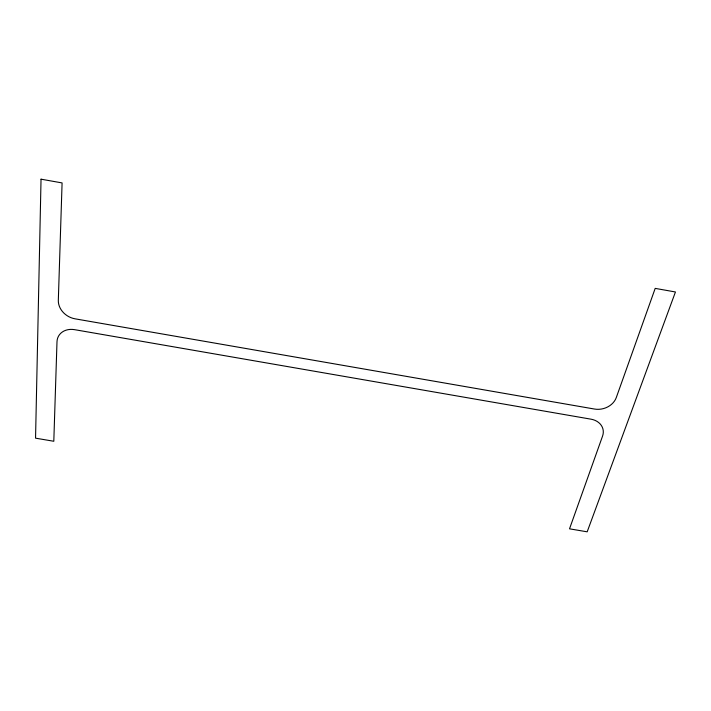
<?xml version="1.0" encoding="UTF-8"?>
<svg xmlns="http://www.w3.org/2000/svg" width="711" height="711" viewBox="0 0 711 711"><rect width="100%" height="100%" fill="white"/><g stroke="black" fill="none" stroke-linecap="round" stroke-linejoin="round"><path stroke-width="1.07" d="M41.034 179.181L35.55 438.163L53.805 441.264L56.996 341.724A17.579 14.451 27.1 0 1 74.593 329.664L591.01 419.179A17.251 14.042 -11.9 0 1 602.581 436.039L569.52 528.824L587.179 531.819L675.45 291.981L655.195 288.382L616.295 397.547A17.713 14.629 -14.4 0 1 594.512 409.047L75.046 318.821A18.051 15.073 29.7 0 1 58.32 300.371L62.088 182.923L41.034 179.181"/></g></svg>
